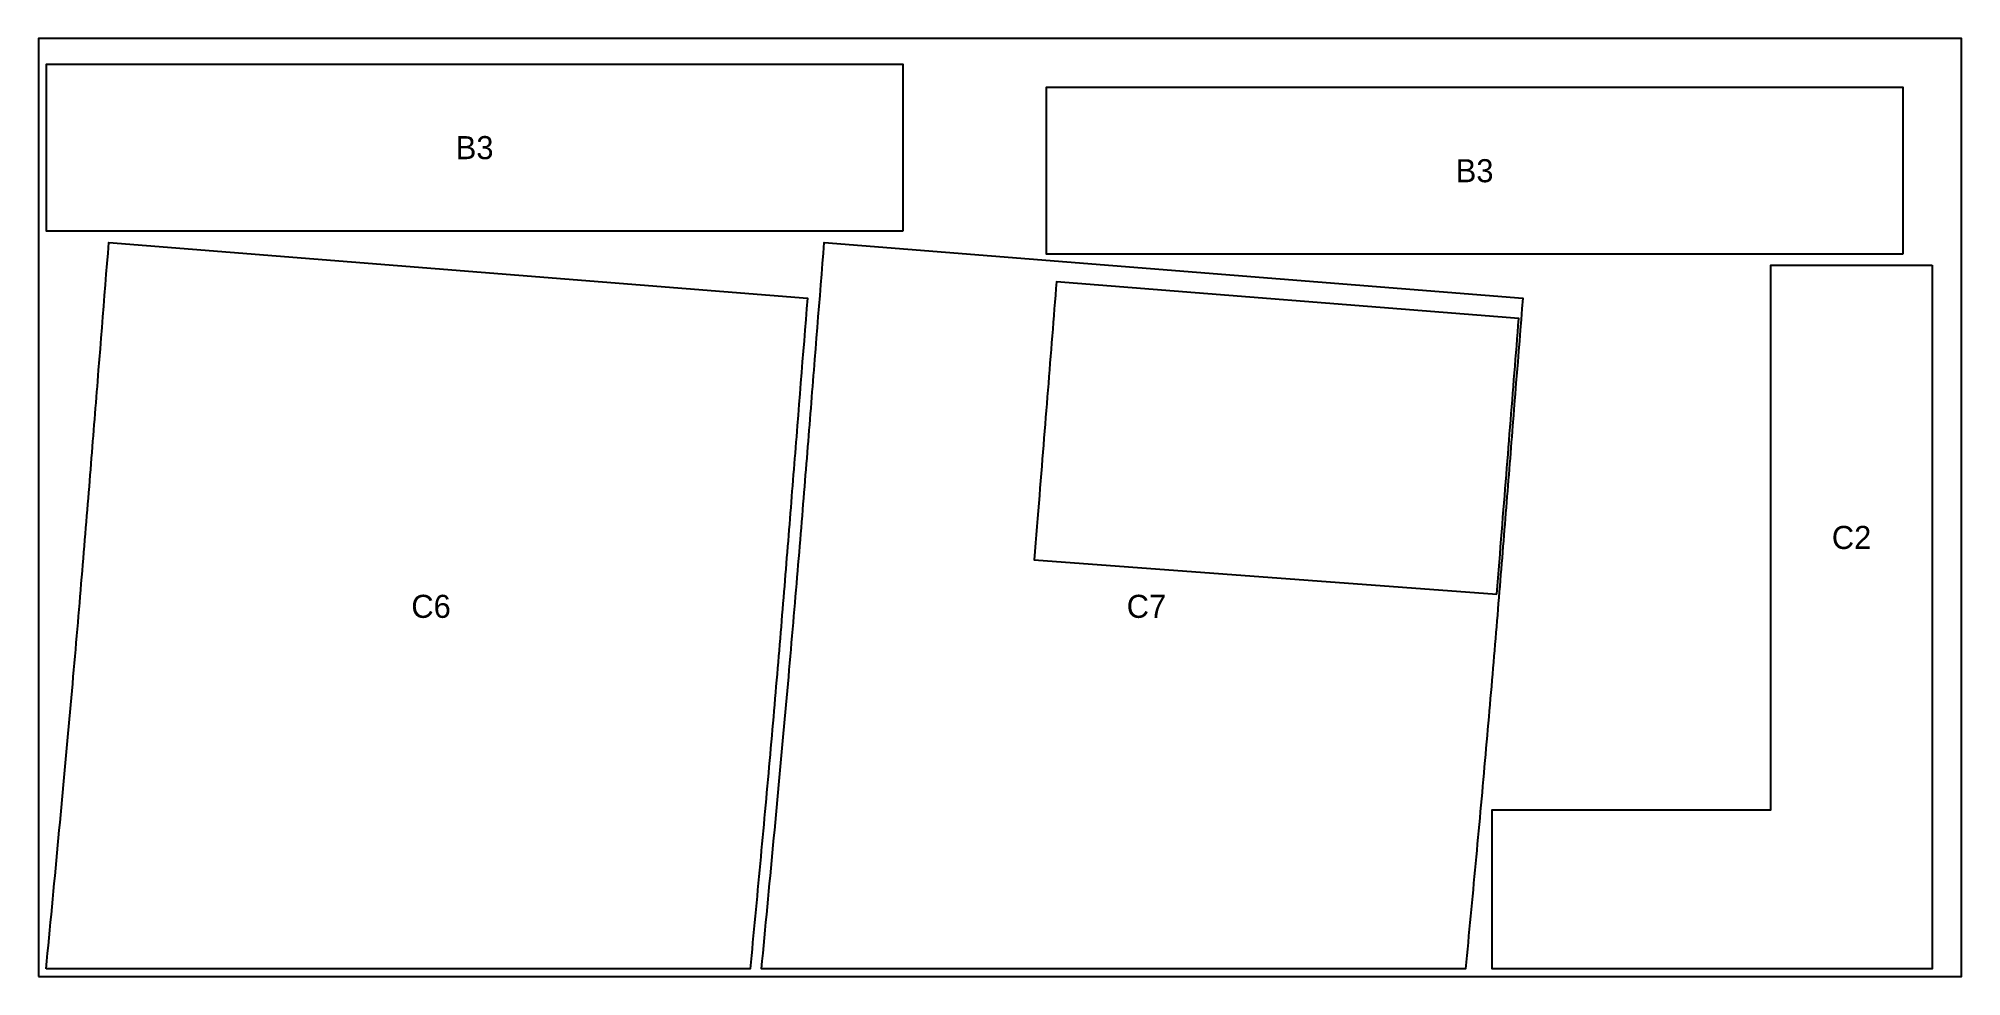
# Model space of a CAD drawing. Header units: millimetres. Extents: x 0 to 2500, y 0 to 1220.
import ezdxf
from ezdxf.enums import TextEntityAlignment as Align

# ---------------------------------------------------------------- set-up
doc = ezdxf.new("R2010")
doc.units = ezdxf.units.MM
for name, color, linetype in [('DECOUPE', 1, 'Continuous'), ('PANNEAU', 8, 'Continuous'), ('REPERES', 5, 'Continuous')]:
    doc.layers.add(name, color=color, linetype=linetype)

msp = doc.modelspace()

# ---------------------------------------------------------------- linework, layer by layer
at = {"layer": 'DECOUPE'}
for points in [[(1124, 970), (1124, 1186), (10, 1186), (10, 970)], [(2424, 940), (2424, 1156), (1310, 1156), (1310, 940)], [(10, 10), (10.97, 20.11), (11.93, 30.22), (12.9, 40.33), (13.86, 50.43), (14.82, 60.53), (15.78, 70.61), (16.74, 80.69), (17.7, 90.76), (18.66, 100.82), (19.61, 110.86), (20.56, 120.88), (21.51, 130.89), (22.45, 140.88), (23.39, 150.85), (24.33, 160.8), (25.26, 170.72), (26.19, 180.62), (27.12, 190.5), (28.04, 200.35), (28.95, 210.17), (29.87, 219.96), (30.77, 229.71), (31.67, 239.44), (32.57, 249.13), (33.46, 258.79), (34.34, 268.41), (35.22, 277.99), (36.09, 287.53), (36.96, 297.04), (37.82, 306.5), (38.67, 315.92), (39.52, 325.3), (40.36, 334.63), (41.2, 343.92), (42.02, 353.17), (42.85, 362.36), (43.66, 371.51), (44.47, 380.61), (45.27, 389.67), (46.06, 398.67), (46.85, 407.62), (47.63, 416.52), (48.4, 425.37), (49.16, 434.17), (49.92, 442.92), (50.67, 451.61), (51.41, 460.25), (52.15, 468.84), (52.88, 477.37), (53.6, 485.85), (54.32, 494.28), (55.03, 502.65), (55.73, 510.97), (56.43, 519.24), (57.12, 527.45), (57.8, 535.62), (58.47, 543.73), (59.14, 551.78), (59.81, 559.79), (60.46, 567.74), (61.12, 575.65), (61.76, 583.51), (62.4, 591.31), (63.04, 599.07), (63.67, 606.78), (64.29, 614.45), (64.91, 622.07), (65.53, 629.65), (66.14, 637.19), (66.74, 644.68), (67.34, 652.14), (67.94, 659.55), (68.54, 666.94), (69.13, 674.28), (69.71, 681.59), (70.3, 688.88), (70.88, 696.13), (71.46, 703.35), (72.03, 710.55), (72.6, 717.72), (73.18, 724.87), (73.75, 732.01), (74.31, 739.12), (74.88, 746.22), (75.45, 753.3), (76.01, 760.38), (76.57, 767.44), (77.14, 774.5), (77.7, 781.55), (78.26, 788.6), (79.37, 802.45), (80.47, 816.31), (81.58, 830.16), (82.68, 844.01), (83.79, 857.86), (84.89, 871.71), (86, 885.56), (87.1, 899.42), (88.21, 913.27), (89.32, 927.12), (90.42, 940.97), (91.53, 954.82), (999.64, 882.36), (998.53, 868.51), (997.43, 854.66), (996.32, 840.81), (995.22, 826.96), (994.11, 813.11), (993.01, 799.25), (991.9, 785.4), (990.8, 771.55), (989.69, 757.7), (988.59, 743.85), (987.48, 730), (986.38, 716.14), (985.81, 709.09), (985.25, 702.04), (984.69, 694.99), (984.13, 687.93), (983.56, 680.87), (983, 673.8), (982.43, 666.73), (981.87, 659.65), (981.3, 652.56), (980.74, 645.47), (980.17, 638.36), (979.6, 631.24), (979.03, 624.11), (978.46, 616.96), (977.88, 609.8), (977.31, 602.63), (976.73, 595.44), (976.16, 588.24), (975.58, 581.01), (974.99, 573.77), (974.41, 566.51), (973.82, 559.24), (973.23, 551.94), (972.64, 544.62), (972.05, 537.27), (971.45, 529.91), (970.85, 522.52), (970.25, 515.11), (969.64, 507.68), (969.03, 500.22), (968.42, 492.74), (967.81, 485.23), (967.19, 477.7), (966.56, 470.14), (965.94, 462.55), (965.31, 454.94), (964.67, 447.3), (964.03, 439.64), (963.39, 431.95), (962.75, 424.23), (962.09, 416.49), (961.44, 408.71), (960.78, 400.92), (960.12, 393.09), (959.45, 385.24), (958.78, 377.36), (958.1, 369.45), (957.42, 361.52), (956.73, 353.56), (956.04, 345.57), (955.35, 337.56), (954.65, 329.52), (953.94, 321.46), (953.23, 313.37), (952.52, 305.25), (951.8, 297.12), (951.08, 288.95), (950.35, 280.77), (949.62, 272.56), (948.88, 264.33), (948.14, 256.08), (947.4, 247.8), (946.65, 239.5), (945.89, 231.19), (945.13, 222.85), (944.37, 214.49), (943.6, 206.12), (942.83, 197.73), (942.06, 189.32), (941.28, 180.89), (940.5, 172.45), (939.71, 163.99), (938.93, 155.52), (938.13, 147.03), (937.34, 138.53), (936.54, 130.02), (935.74, 121.49), (934.93, 112.96), (934.13, 104.41), (933.32, 95.86), (932.51, 87.3), (931.7, 78.73), (930.88, 70.15), (930.06, 61.57), (929.25, 52.98), (928.43, 44.39), (927.61, 35.8), (926.79, 27.2), (925.97, 18.6), (925.14, 10)], [(940.97, 20.11), (941.93, 30.22), (942.9, 40.33), (943.86, 50.43), (944.82, 60.53), (945.78, 70.61), (946.74, 80.69), (947.7, 90.76), (948.66, 100.82), (949.61, 110.86), (950.56, 120.88), (951.51, 130.89), (952.45, 140.88), (953.39, 150.85), (954.33, 160.8), (955.26, 170.72), (956.19, 180.62), (957.12, 190.5), (958.04, 200.35), (958.95, 210.17), (959.87, 219.96), (960.77, 229.71), (961.67, 239.44), (962.57, 249.13), (963.46, 258.79), (964.34, 268.41), (965.22, 277.99), (966.09, 287.53), (966.96, 297.04), (967.82, 306.5), (968.67, 315.92), (969.52, 325.3), (970.36, 334.63), (971.2, 343.92), (972.02, 353.17), (972.85, 362.36), (973.66, 371.51), (974.47, 380.61), (975.27, 389.67), (976.06, 398.67), (976.85, 407.62), (977.63, 416.52), (978.4, 425.37), (979.16, 434.17), (979.92, 442.92), (980.67, 451.61), (981.41, 460.25), (982.15, 468.84), (982.88, 477.37), (983.6, 485.85), (984.32, 494.28), (985.03, 502.65), (985.73, 510.97), (986.43, 519.24), (987.12, 527.45), (987.8, 535.62), (988.47, 543.73), (989.14, 551.78), (989.81, 559.79), (990.46, 567.74), (991.12, 575.65), (991.76, 583.51), (992.4, 591.31), (993.04, 599.07), (993.67, 606.78), (994.29, 614.45), (994.91, 622.07), (995.53, 629.65), (996.14, 637.19), (996.74, 644.68), (997.34, 652.14), (997.94, 659.55), (998.54, 666.94), (999.13, 674.28), (999.71, 681.59), (1000.3, 688.88), (1000.88, 696.13), (1001.46, 703.35), (1002.03, 710.55), (1002.6, 717.72), (1003.18, 724.87), (1003.75, 732.01), (1004.31, 739.12), (1004.88, 746.22), (1005.45, 753.3), (1006.01, 760.38), (1006.57, 767.44), (1007.14, 774.5), (1007.7, 781.55), (1008.26, 788.6), (1009.37, 802.45), (1010.47, 816.31), (1011.58, 830.16), (1012.68, 844.01), (1013.79, 857.86), (1014.89, 871.71), (1016, 885.56), (1017.1, 899.42), (1018.21, 913.27), (1019.32, 927.12), (1020.42, 940.97), (1021.53, 954.82), (1929.64, 882.36), (1928.53, 868.51), (1927.43, 854.66), (1926.32, 840.81), (1925.22, 826.96), (1924.11, 813.11), (1923.01, 799.25), (1921.9, 785.4), (1920.8, 771.55), (1919.69, 757.7), (1918.59, 743.85), (1917.48, 730), (1916.38, 716.14), (1915.81, 709.09), (1915.25, 702.04), (1914.69, 694.99), (1914.13, 687.93), (1913.56, 680.87), (1913, 673.8), (1912.43, 666.73), (1911.87, 659.65), (1911.3, 652.56), (1910.74, 645.47), (1910.17, 638.36), (1909.6, 631.24), (1909.03, 624.11), (1908.46, 616.96), (1907.88, 609.8), (1907.31, 602.63), (1906.73, 595.44), (1906.16, 588.24), (1905.58, 581.01), (1904.99, 573.77), (1904.41, 566.51), (1903.82, 559.24), (1903.23, 551.94), (1902.64, 544.62), (1902.05, 537.27), (1901.45, 529.91), (1900.85, 522.52), (1900.25, 515.11), (1899.64, 507.68), (1899.03, 500.22), (1898.42, 492.74), (1897.81, 485.23), (1897.19, 477.7), (1896.56, 470.14), (1895.94, 462.55), (1895.31, 454.94), (1894.67, 447.3), (1894.03, 439.64), (1893.39, 431.95), (1892.75, 424.23), (1892.09, 416.49), (1891.44, 408.71), (1890.78, 400.92), (1890.12, 393.09), (1889.45, 385.24), (1888.78, 377.36), (1888.1, 369.45), (1887.42, 361.52), (1886.73, 353.56), (1886.04, 345.57), (1885.35, 337.56), (1884.65, 329.52), (1883.94, 321.46), (1883.23, 313.37), (1882.52, 305.25), (1881.8, 297.12), (1881.08, 288.95), (1880.35, 280.77), (1879.62, 272.56), (1878.88, 264.33), (1878.14, 256.08), (1877.4, 247.8), (1876.65, 239.5), (1875.89, 231.19), (1875.13, 222.85), (1874.37, 214.49), (1873.6, 206.12), (1872.83, 197.73), (1872.06, 189.32), (1871.28, 180.89), (1870.5, 172.45), (1869.71, 163.99), (1868.93, 155.52), (1868.13, 147.03), (1867.34, 138.53), (1866.54, 130.02), (1865.74, 121.49), (1864.93, 112.96), (1864.13, 104.41), (1863.32, 95.86), (1862.51, 87.3), (1861.7, 78.73), (1860.88, 70.15), (1860.06, 61.57), (1859.25, 52.98), (1858.43, 44.39), (1857.61, 35.8), (1856.79, 27.2), (1855.97, 18.6), (1855.14, 10), (940, 10)], [(2462, 925.14), (2462, 10), (1890, 10), (1890, 216.94), (2252, 216.94), (2252, 925.14)], [(1895.78, 497.22), (1896.66, 507.98), (1897.52, 518.52), (1898.36, 528.9), (1899.19, 539.1), (1900, 549.15), (1900.8, 559.06), (1901.59, 568.83), (1902.36, 578.48), (1903.13, 588.03), (1903.89, 597.47), (1904.64, 606.82), (1905.38, 616.09), (1906.11, 625.28), (1906.84, 634.4), (1907.57, 643.47), (1908.29, 652.48), (1909, 661.44), (1909.71, 670.36), (1910.42, 679.25), (1911.13, 688.11), (1911.84, 696.95), (1912.54, 705.78), (1913.24, 714.6), (1913.95, 723.42), (1914.65, 732.23), (1915.35, 741.05), (1916.06, 749.87), (1916.76, 758.69), (1917.47, 767.51), (1918.17, 776.32), (1918.87, 785.14), (1919.58, 793.96), (1920.28, 802.78), (1920.98, 811.6), (1921.69, 820.42), (1922.39, 829.23), (1923.09, 838.05), (1923.8, 846.87), (1924.5, 855.69), (1323.41, 903.65), (1322.71, 894.83), (1322, 886.01), (1321.3, 877.19), (1320.6, 868.38), (1319.89, 859.56), (1319.19, 850.74), (1318.49, 841.92), (1317.78, 833.1), (1317.08, 824.29), (1316.38, 815.47), (1315.67, 806.65), (1314.97, 797.83), (1314.27, 789.01), (1313.56, 780.2), (1312.86, 771.38), (1312.15, 762.56), (1311.45, 753.74), (1310.75, 744.91), (1310.04, 736.06), (1309.33, 727.19), (1308.62, 718.28), (1307.91, 709.33), (1307.19, 700.34), (1306.46, 691.28), (1305.74, 682.16), (1305, 672.96), (1304.26, 663.68), (1303.5, 654.3), (1302.74, 644.82), (1301.97, 635.23), (1301.19, 625.51), (1300.39, 615.65), (1299.59, 605.66), (1298.76, 595.49), (1297.92, 585.16), (1297.07, 574.63), (1296.19, 563.9), (1295.29, 552.97), (1294.37, 541.78)]]:
    msp.add_lwpolyline(points, close=True, dxfattribs=at)
at = {"layer": 'PANNEAU'}
msp.add_lwpolyline([(0, 0), (2500, 0), (2500, 1220), (0, 1220)], close=True, dxfattribs=at)

# ---------------------------------------------------------------- texts
at = {"layer": 'REPERES'}
for s, p in [('B3', (567, 1078)), ('B3', (1867, 1048)), ('C2', (2357, 571.04)), ('C6', (510.36, 481.46)), ('C7', (1440.36, 481.46))]:
    msp.add_text(s, height=30, dxfattribs=at).set_placement(p, align=Align.MIDDLE_CENTER)

doc.saveas('drawing.dxf')
